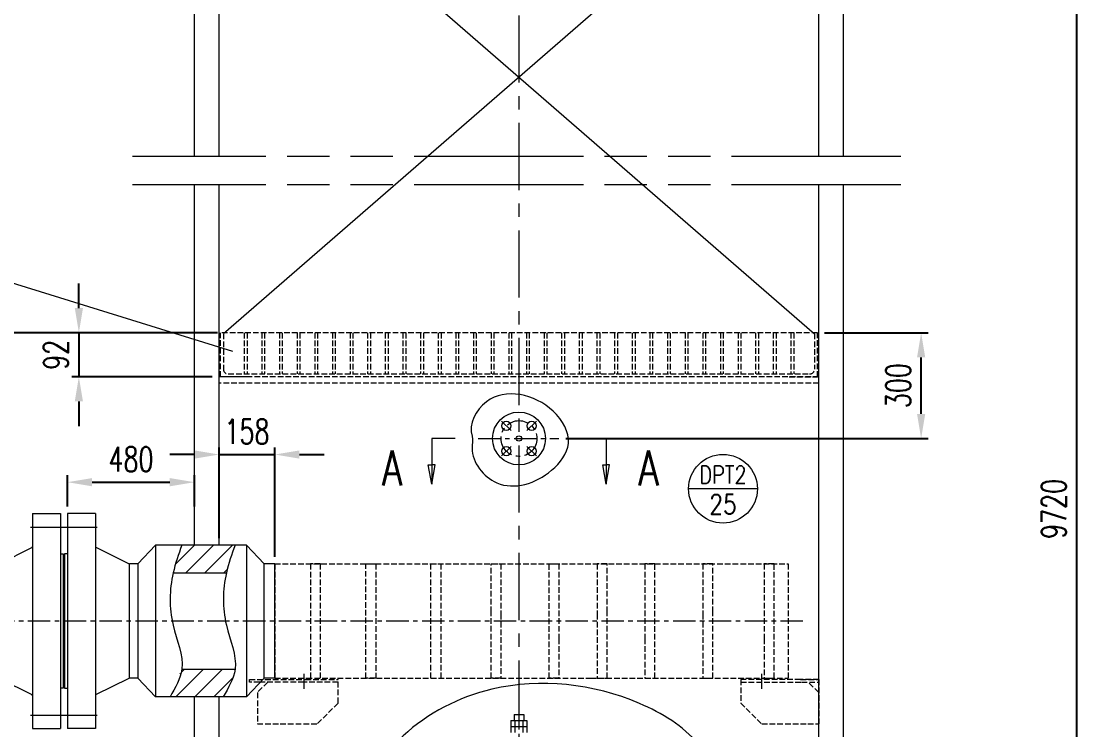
# Model space of a CAD drawing. Header units: millimetres. Extents: x -20190 to -19596, y -22267 to -21426.
# Drawn here: x -20089.5 to -19938.9, y -21884.9 to -21784.4 of the extents above; entities that cross this region are included whole.
import ezdxf
from ezdxf.enums import TextEntityAlignment as Align

# ---------------------------------------------------------------- set-up
doc = ezdxf.new("R2010")
doc.units = ezdxf.units.MM
for name, pattern in [('ACAD_ISO02W100', [11, 8, -3]), ('ACAD_ISO09W100', [45, 24, -3, 6, -3, 6, -3]), ('CENTER', [50.800000000000004, 31.75, -6.35, 6.35, -6.35])]:
    doc.linetypes.add(name, pattern=pattern)
for name, color, linetype, lineweight in [('1粗实线', 2, 'Continuous', 50), ('2', 7, 'Continuous', 20), ('3虚线', 4, 'ACAD_ISO02W100', 20), ('4', 1, 'CENTER', 20), ('4中心线', 1, 'CENTER', 15), ('6双点划线', 5, 'ACAD_ISO09W100', 20), ('粗实线', 2, 'Continuous', 35)]:
    doc.layers.add(name, color=color, linetype=linetype, lineweight=lineweight)
doc.layers.add('center', color=1, linetype='CENTER')
doc.styles.add('PC_TEXTSTYLE', font='romans.shx', dxfattribs={"width": 0.8, "bigfont": 'gbcbig.shx'})
doc.styles.add('SPM', font='romans.shx', dxfattribs={"width": 0.71, "height": 3.5, "bigfont": 'gbcbig.shx'})
doc.styles.add('T30', font='romans.shx', dxfattribs={"width": 0.68, "height": 30, "bigfont": 'gbcbig.shx'})
doc.dimstyles.new('SPM-20', dxfattribs={"dimtxt": 3.5, "dimasz": 3.5, "dimexe": 1, "dimexo": 1, "dimgap": 1.5, "dimtad": 1, "dimlfac": 20, "dimdsep": 46, "dimtxsty": 'SPM', "dimcen": 3.5, "dimclrd": 3, "dimclre": 3, "dimclrt": 3, "dimadec": 0, "dimazin": 0, "dimtfac": 1, "dimtmove": 0, "dimatfit": 3, "dimfxl": 1.25, "dimarcsym": 1})

# ---------------------------------------------------------------- blocks, each defined once
blk = doc.blocks.new('*D115')
at = {"layer": '2', "color": 7, "lineweight": -2}
for p, q in [((-20097.73339674352, -21869.49745699353), (-20104.67176628266, -21869.49745699353)), ((-20103.67176628266, -21947.12268477986), (-20103.67176628266, -21872.99745699353)), ((-20065.98936855336, -21950.62268477986), (-20104.67176628266, -21950.62268477986))]:
    blk.add_line(p, q, dxfattribs=at)
at = {"layer": '2', "color": 7}
for points in [[(-20104.25509961599, -21872.99745699353), (-20103.08843294933, -21872.99745699353), (-20103.67176628266, -21869.49745699353)], [(-20104.25509961599, -21947.12268477986), (-20103.08843294933, -21947.12268477986), (-20103.67176628266, -21950.62268477986)]]:
    blk.add_solid(points, dxfattribs=at)
at = {"layer": 'Defpoints', "color": 0}
for p in [(-20103.67176628266, -21869.49745699353), (-20096.73339674352, -21869.49745699353), (-20064.98936855336, -21950.62268477986)]:
    blk.add_point(p, dxfattribs=at)
at = {"layer": '2', "color": 7, "lineweight": 13, "insert": (-20106.92176628266, -21909.05808060237), "char_height": 3.5, "attachment_point": 5, "rotation": 90, "style": 'SPM'}
blk.add_mtext('1600', dxfattribs=at)
blk = doc.blocks.new('*D79')
at = {"layer": '2', "color": 7, "lineweight": -2}
for p, q in [((-20062.73584070296, -21828.61397758526), (-20104.61271121397, -21828.61397758526)), ((-20103.61271121397, -21865.99745699353), (-20103.61271121397, -21832.11397758526)), ((-20098.73339674352, -21869.49745699353), (-20104.61271121397, -21869.49745699353))]:
    blk.add_line(p, q, dxfattribs=at)
at = {"layer": '2', "color": 7}
for points in [[(-20104.1960445473, -21832.11397758526), (-20103.02937788063, -21832.11397758526), (-20103.61271121397, -21828.61397758526)], [(-20104.1960445473, -21865.99745699353), (-20103.02937788063, -21865.99745699353), (-20103.61271121397, -21869.49745699353)]]:
    blk.add_solid(points, dxfattribs=at)
at = {"layer": 'Defpoints', "color": 0}
for p in [(-20103.61271121397, -21828.61397758526), (-20061.73584070296, -21828.61397758526), (-20097.73339674352, -21869.49745699353)]:
    blk.add_point(p, dxfattribs=at)
at = {"layer": '2', "color": 7, "lineweight": 13, "insert": (-20106.86271121396, -21849.0557172894), "char_height": 3.5, "attachment_point": 5, "rotation": 90, "style": 'SPM'}
blk.add_mtext('850', dxfattribs=at)
blk = doc.blocks.new('*D116')
at = {"layer": '2', "color": 7, "lineweight": -2}
for p, q in [((-20081.37084454837, -21825.11397758526), (-20081.37084454837, -21821.61397758526)), ((-20061.73584070296, -21828.61397758526), (-20082.37084454837, -21828.61397758526)), ((-20081.37084454837, -21828.61397758526), (-20081.37084454837, -21834.86397758526)), ((-20062.48936855336, -21834.86397758526), (-20082.37084454837, -21834.86397758526)), ((-20081.37084454837, -21838.36397758526), (-20081.37084454837, -21841.86397758526))]:
    blk.add_line(p, q, dxfattribs=at)
at = {"layer": '2', "color": 7}
for points in [[(-20081.9541778817, -21825.11397758526), (-20080.78751121504, -21825.11397758526), (-20081.37084454837, -21828.61397758526)], [(-20081.9541778817, -21838.36397758526), (-20080.78751121504, -21838.36397758526), (-20081.37084454837, -21834.86397758526)]]:
    blk.add_solid(points, dxfattribs=at)
at = {"layer": 'Defpoints', "color": 0}
for p in [(-20060.73584070296, -21828.61397758526), (-20081.37084454837, -21834.86397758526), (-20061.48936855336, -21834.86397758526)]:
    blk.add_point(p, dxfattribs=at)
at = {"layer": '2', "color": 7, "lineweight": 13, "insert": (-20084.62084454836, -21831.73897758526), "char_height": 3.5, "attachment_point": 5, "rotation": 90, "style": 'SPM'}
blk.add_mtext('92', dxfattribs=at)
blk = doc.blocks.new('*D80')
at = {"layer": '2', "color": 7, "lineweight": -2}
for p, q in [((-20062.28936855336, -21755.62268475569), (-20104.61271121397, -21755.62268475569)), ((-20103.61271121397, -21825.11397758526), (-20103.61271121397, -21759.12268475569)), ((-20062.28936855336, -21828.61397758526), (-20104.61271121397, -21828.61397758526))]:
    blk.add_line(p, q, dxfattribs=at)
at = {"layer": '2', "color": 7}
for points in [[(-20104.1960445473, -21759.12268475569), (-20103.02937788063, -21759.12268475569), (-20103.61271121397, -21755.62268475569)], [(-20104.1960445473, -21825.11397758526), (-20103.02937788063, -21825.11397758526), (-20103.61271121397, -21828.61397758526)]]:
    blk.add_solid(points, dxfattribs=at)
at = {"layer": 'Defpoints', "color": 0}
for p in [(-20103.61271121397, -21755.62268475569), (-20061.28936855336, -21755.62268475569), (-20061.28936855336, -21828.61397758526)]:
    blk.add_point(p, dxfattribs=at)
at = {"layer": '2', "color": 7, "lineweight": 13, "insert": (-20106.86271121396, -21792.11833117048), "char_height": 3.5, "attachment_point": 5, "rotation": 90, "style": 'SPM'}
blk.add_mtext('6090', dxfattribs=at)
blk = doc.blocks.new('*D117')
at = {"layer": '2', "color": 7, "lineweight": -2}
for p, q in [((-20065.98936855336, -21590.62268475569), (-20113.60047216026, -21590.62268475569)), ((-20112.60047216026, -21594.12268475569), (-20112.60047216026, -21947.12268477986)), ((-20065.98936855336, -21950.62268477986), (-20113.60047216026, -21950.62268477986))]:
    blk.add_line(p, q, dxfattribs=at)
at = {"layer": '2', "color": 7}
for points in [[(-20113.18380549359, -21594.12268475569), (-20112.01713882693, -21594.12268475569), (-20112.60047216026, -21590.62268475569)], [(-20113.18380549359, -21947.12268477986), (-20112.01713882693, -21947.12268477986), (-20112.60047216026, -21950.62268477986)]]:
    blk.add_solid(points, dxfattribs=at)
at = {"layer": 'Defpoints', "color": 0}
for p in [(-20064.98936855336, -21590.62268475569), (-20112.60047216026, -21950.62268477986), (-20064.98936855336, -21950.62268477986)]:
    blk.add_point(p, dxfattribs=at)
at = {"layer": '2', "color": 7, "lineweight": 13, "insert": (-20115.85047216026, -21779.70297865532), "char_height": 3.5, "attachment_point": 5, "rotation": 90, "style": 'SPM'}
blk.add_mtext('11200', dxfattribs=at)
blk = doc.blocks.new('*D84')
at = {"layer": '2', "color": 7, "lineweight": -2}
for p, q in [((-20035.23936855336, -21545.56369949377), (-20123.31686906131, -21545.56369949377)), ((-20122.31686906131, -21549.06369949377), (-20122.31686906131, -22022.12268477986)), ((-20072.48936855336, -22025.62268477986), (-20123.31686906131, -22025.62268477986))]:
    blk.add_line(p, q, dxfattribs=at)
at = {"layer": '2', "color": 7}
for points in [[(-20122.90020239464, -21549.06369949377), (-20121.73353572797, -21549.06369949377), (-20122.31686906131, -21545.56369949377)], [(-20122.90020239464, -22022.12268477986), (-20121.73353572797, -22022.12268477986), (-20122.31686906131, -22025.62268477986)]]:
    blk.add_solid(points, dxfattribs=at)
at = {"layer": 'Defpoints', "color": 0}
for p in [(-20034.23936855336, -21545.56369949377), (-20122.31686906131, -22025.62268477986), (-20071.48936855336, -22025.62268477986)]:
    blk.add_point(p, dxfattribs=at)
at = {"layer": '2', "color": 7, "lineweight": 13, "insert": (-20125.5668690613, -21780.92897659236), "char_height": 3.5, "attachment_point": 5, "rotation": 90, "style": 'SPM'}
blk.add_mtext('~13600', dxfattribs=at)
blk = doc.blocks.new('*D123')
at = {"layer": '2', "color": 7, "lineweight": -2}
for p, q in [((-19975.68936855336, -21828.61397758526), (-19960.98183872105, -21828.61397758526)), ((-19961.98183872105, -21840.11397758526), (-19961.98183872105, -21832.11397758526)), ((-20012.34174924387, -21843.61397758526), (-19960.98183872105, -21843.61397758526))]:
    blk.add_line(p, q, dxfattribs=at)
at = {"layer": '2', "color": 7}
for points in [[(-19962.56517205439, -21832.11397758526), (-19961.39850538772, -21832.11397758526), (-19961.98183872105, -21828.61397758526)], [(-19962.56517205439, -21840.11397758526), (-19961.39850538772, -21840.11397758526), (-19961.98183872105, -21843.61397758526)]]:
    blk.add_solid(points, dxfattribs=at)
at = {"layer": 'Defpoints', "color": 0}
for p in [(-19976.68936855336, -21828.61397758526), (-19961.98183872105, -21828.61397758526), (-20013.34174924387, -21843.61397758526)]:
    blk.add_point(p, dxfattribs=at)
at = {"layer": '2', "color": 7, "lineweight": 13, "insert": (-19965.23183872105, -21836.11397758526), "char_height": 3.5, "attachment_point": 5, "rotation": 90, "style": 'SPM'}
blk.add_mtext('300', dxfattribs=at)
blk = doc.blocks.new('*D124')
at = {"layer": '2', "color": 7, "lineweight": -2}
for p, q in [((-20082.98936855336, -21853.24745699354), (-20082.98936855336, -21848.80563759692)), ((-20079.48936855336, -21849.80563759692), (-20068.48936855336, -21849.80563759692)), ((-20064.98936855336, -21853.24745699354), (-20064.98936855336, -21848.80563759692))]:
    blk.add_line(p, q, dxfattribs=at)
at = {"layer": '2', "color": 7}
for points in [[(-20079.48936855336, -21849.22230426359), (-20079.48936855336, -21850.38897093025), (-20082.98936855336, -21849.80563759692)], [(-20068.48936855336, -21849.22230426359), (-20068.48936855336, -21850.38897093025), (-20064.98936855336, -21849.80563759692)]]:
    blk.add_solid(points, dxfattribs=at)
at = {"layer": 'Defpoints', "color": 0}
for p in [(-20064.98936855336, -21849.80563759692), (-20082.98936855336, -21854.24745699354), (-20064.98936855336, -21854.24745699354)]:
    blk.add_point(p, dxfattribs=at)
at = {"layer": '2', "color": 7, "lineweight": 13, "insert": (-20073.98936855336, -21846.55563759692), "char_height": 3.5, "attachment_point": 5, "style": 'SPM'}
blk.add_mtext('480', dxfattribs=at)
blk = doc.blocks.new('*D85')
at = {"layer": '2', "color": 7, "lineweight": -2}
for p, q in [((-20061.48936855336, -21857.74745699354), (-20061.48936855336, -21844.88250389757)), ((-20053.60733905921, -21860.39995699353), (-20053.60733905921, -21844.88250389757)), ((-20064.98936855336, -21845.88250389757), (-20068.48936855336, -21845.88250389757)), ((-20061.48936855336, -21845.88250389757), (-20053.60733905921, -21845.88250389757)), ((-20050.10733905921, -21845.88250389757), (-20046.60733905921, -21845.88250389757))]:
    blk.add_line(p, q, dxfattribs=at)
at = {"layer": '2', "color": 7}
for points in [[(-20064.98936855336, -21845.29917056424), (-20064.98936855336, -21846.4658372309), (-20061.48936855336, -21845.88250389757)], [(-20050.10733905921, -21845.29917056424), (-20050.10733905921, -21846.4658372309), (-20053.60733905921, -21845.88250389757)]]:
    blk.add_solid(points, dxfattribs=at)
at = {"layer": 'Defpoints', "color": 0}
for p in [(-20053.60733905921, -21845.88250389757), (-20061.48936855336, -21858.74745699354), (-20053.60733905921, -21861.39995699353)]:
    blk.add_point(p, dxfattribs=at)
at = {"layer": '2', "color": 7, "lineweight": 13, "insert": (-20057.54835380628, -21842.63250389757), "char_height": 3.5, "attachment_point": 5, "style": 'SPM'}
blk.add_mtext('158', dxfattribs=at)
blk = doc.blocks.new('*D148')
at = {"layer": '2', "color": 7, "lineweight": -2}
for p, q in [((-19953.28631019688, -21681.58064408374), (-19938.93355857527, -21681.58064408374)), ((-19939.93355857527, -22022.12268477986), (-19939.93355857527, -21685.08064408374)), ((-19965.48936855336, -22025.62268477986), (-19938.93355857527, -22025.62268477986))]:
    blk.add_line(p, q, dxfattribs=at)
at = {"layer": '2', "color": 7}
for points in [[(-19940.5168919086, -21685.08064408374), (-19939.35022524194, -21685.08064408374), (-19939.93355857527, -21681.58064408374)], [(-19940.5168919086, -22022.12268477986), (-19939.35022524194, -22022.12268477986), (-19939.93355857527, -22025.62268477986)]]:
    blk.add_solid(points, dxfattribs=at)
at = {"layer": 'Defpoints', "color": 0}
for p in [(-19954.28631019688, -21681.58064408374), (-19939.93355857527, -21681.58064408374), (-19966.48936855336, -22025.62268477986)]:
    blk.add_point(p, dxfattribs=at)
at = {"layer": '2', "color": 7, "lineweight": 13, "insert": (-19943.18355857527, -21853.6016644318), "char_height": 3.5, "attachment_point": 5, "rotation": 90, "style": 'SPM'}
blk.add_mtext('9720', dxfattribs=at)

msp = doc.modelspace()

# ---------------------------------------------------------------- hatches: boundary and pattern name
at = {"layer": '2', "lineweight": 13}
h = msp.add_hatch(dxfattribs=at)
h.set_pattern_fill('ANSI31', scale=0.6, style=0)
h.set_pattern_definition([(45, (-1274.038482250951, -18.09970404918568), (-1.347038418160373, 1.347038418160373), [])])
edge = h.paths.add_edge_path()
edge.add_spline(control_points=[(-20060.46144244556, -21862.65995699354), (-20060.15736877004, -21861.33146256665), (-20059.69909586748, -21860.0394597801), (-20059.24082296491, -21858.74745699354)], knot_values=[0, 0, 0, 6.215472581061476e-12, 4.098483642348511, 4.098483642348511, 4.098483642348511, 4.098483642348511], degree=3, periodic=0)
edge.add_line((-20059.24082296491, -21858.74745699354), (-20066.78470383729, -21858.74745699353))
edge.add_spline(control_points=[(-20066.78470383729, -21858.74745699354), (-20067.24297673986, -21860.0394597801), (-20067.70124964243, -21861.33146256665), (-20068.00532331795, -21862.65995699354)], knot_values=[0, 0, 0, 0, 4.098483642342296, 4.098483642348511, 4.098483642348511, 4.098483642348511], degree=3, periodic=0)
edge.add_line((-20068.00532331795, -21862.65995699354), (-20060.46144244557, -21862.65995699354))
edge = h.paths.add_edge_path()
edge.add_spline(control_points=[(-20060.90900359173, -21880.24745699354), (-20060.16623069726, -21878.95963181686), (-20059.4234578028, -21877.67180664018), (-20059.24082296491, -21876.33495699353)], knot_values=[17.89151871022505, 17.89151871022505, 17.89151871022505, 17.89151871022505, 22.14480953659759, 22.14480953660399, 22.14480953660399, 22.14480953660399], degree=3, periodic=0)
edge.add_line((-20059.24082296491, -21876.33495699353), (-20066.78470383729, -21876.33495699353))
edge.add_spline(control_points=[(-20066.78470383729, -21876.33495699353), (-20066.96733867518, -21877.67180664018), (-20067.71011156965, -21878.95963181686), (-20068.45288446411, -21880.24745699354)], knot_values=[17.89151871022505, 17.89151871022505, 17.89151871022505, 17.89151871023145, 22.14480953660399, 22.14480953660399, 22.14480953660399, 22.14480953660399], degree=3, periodic=0)
edge.add_line((-20068.4528844641, -21880.24745699353), (-20060.90900359172, -21880.24745699353))

# ---------------------------------------------------------------- linework, layer by layer
at = {"layer": '1粗实线', "color": 7, "lineweight": 13}
for p, q in [((-19976.48936855336, -21803.62268475569), (-19976.48936855336, -21677.22268475569)), ((-19972.98936855336, -21803.62268475569), (-19972.98936855336, -21677.22268475569)), ((-20064.98936855336, -21803.62268475569), (-20064.98936855336, -21709.56021264604)), ((-20061.48936855336, -21803.62268475569), (-20061.48936855336, -21709.56021264604)), ((-20064.98936855335, -21858.74745699353), (-20064.98936855336, -21807.62268475569)), ((-20061.48936855336, -21858.74745699354), (-20061.48936855336, -21807.62268475569)), ((-19976.48936855336, -21887.49768475569), (-19976.48936855336, -21807.62268475569)), ((-19972.98936855336, -21887.49768475569), (-19972.98936855336, -21807.62268475569)), ((-20087.95636855336, -21854.24745699354), (-20083.98136855336, -21854.24745699354)), ((-20087.95636855336, -21854.24745699354), (-20087.95636855336, -21884.74745699354)), ((-20083.98136855336, -21854.24745699354), (-20083.98136855336, -21884.74745699354)), ((-20079.01936855336, -21854.24745699354), (-20082.98936855336, -21854.24745699354)), ((-20082.98936855336, -21854.24745699354), (-20082.98936855336, -21884.74745699354)), ((-20079.01936855336, -21854.24745699354), (-20079.01936855336, -21884.74745699354)), ((-20070.49436855337, -21858.74745699354), (-20072.99436855337, -21861.39995699353)), ((-20057.60733905921, -21858.74745699354), (-20070.49436855336, -21858.74745699353)), ((-20057.60733905921, -21858.74745699354), (-20055.10733905921, -21861.39995699353)), ((-20057.60733905921, -21858.74745699354), (-20057.60733905921, -21880.24745699354)), ((-20092.67896470065, -21861.37632960154), (-20087.95636855336, -21859.02245699353)), ((-20083.98136855336, -21859.97245699354), (-20083.58536855336, -21859.97245699354)), ((-20083.58536855336, -21859.97245699354), (-20083.58536855336, -21879.02245699353)), ((-20083.48536855336, -21859.97245699354), (-20083.48536855336, -21879.02245699353)), ((-20083.48536855336, -21859.97245699354), (-20083.48536855336, -21879.02245699353)), ((-20082.98936855336, -21859.97245699354), (-20083.38536855336, -21859.97245699354)), ((-20083.38536855336, -21859.97245699354), (-20083.38536855336, -21879.02245699353)), ((-20074.29677240607, -21861.37632960154), (-20079.01936855337, -21859.02245699353)), ((-20074.24936855336, -21861.39995699353), (-20074.24936855336, -21877.59495699353)), ((-20072.99436855337, -21861.39995699353), (-20074.19640272566, -21861.39995699353)), ((-20072.99436855337, -21861.39995699353), (-20072.99436855337, -21877.59495699353)), ((-20053.60733905921, -21861.39995699353), (-20055.10733905921, -21861.39995699353)), ((-20055.10733905921, -21877.59495699353), (-20055.10733905921, -21861.39995699353)), ((-20053.60733905921, -21877.59495699353), (-20053.60733905921, -21861.39995699353)), ((-20068.00532331797, -21862.65995699354), (-20060.46144244558, -21862.65995699354)), ((-20066.7847038373, -21876.33495699353), (-20059.24082296491, -21876.33495699353)), ((-20092.67896470065, -21877.61858438553), (-20087.95636855336, -21879.97245699354)), ((-20074.29677240607, -21877.61858438553), (-20079.01936855337, -21879.97245699354)), ((-20072.99436855337, -21877.59495699353), (-20074.19640272566, -21877.59495699354)), ((-20070.49436855337, -21880.24745699354), (-20072.99436855337, -21877.59495699354)), ((-20057.60733905921, -21880.24745699354), (-20055.10733905921, -21877.59495699353)), ((-20053.60733905921, -21877.59495699353), (-20055.10733905921, -21877.59495699353)), ((-20083.58536855336, -21879.02245699353), (-20083.98136855336, -21879.02245699353)), ((-20083.38536855336, -21879.02245699353), (-20082.98936855336, -21879.02245699353)), ((-20057.60733905921, -21880.24745699354), (-20070.49436855336, -21880.24745699353)), ((-20064.98936855336, -21937.49768477986), (-20064.98936855336, -21880.24745699353)), ((-20061.48936855336, -21937.49768477986), (-20061.48936855336, -21880.24745699353)), ((-20019.6751882667, -21882.75126346541), (-20019.6751882667, -21883.60060121373)), ((-20019.6751882667, -21882.75126346541), (-20018.31624786939, -21882.75126346541)), ((-20018.31624786939, -21882.75126346541), (-20018.31624786939, -21883.60060121373)), ((-20020.12816839914, -21883.60060121373), (-20017.86326773695, -21883.60060121373)), ((-20020.12816839914, -21883.60060121373), (-20020.12816839914, -21885.29927671038)), ((-20020.12816839914, -21884.44993896206), (-20017.86326773695, -21884.44993896206)), ((-20019.5619432336, -21883.60060121373), (-20019.5619432336, -21885.29927671038)), ((-20018.4294929025, -21883.60060121373), (-20018.4294929025, -21885.29927671038)), ((-20017.86326773695, -21883.60060121373), (-20017.86326773695, -21885.29927671038)), ((-20087.95636855336, -21884.74745699354), (-20083.98136855336, -21884.74745699354)), ((-20079.01936855336, -21884.74745699354), (-20082.98936855336, -21884.74745699354))]:
    msp.add_line(p, q, dxfattribs=at)
for centre, radius in [((-20018.98936855336, -21843.61397758526), 3.75), ((-20020.78365201062, -21841.819694128), 0.65), ((-20017.1950850961, -21841.819694128), 0.65), ((-20018.98936855336, -21843.61397758526), 0.375), ((-20020.78365201062, -21845.40826104252), 0.65), ((-20017.1950850961, -21845.40826104252), 0.65)]:
    msp.add_circle(centre, radius, dxfattribs=at)
for centre, radius, start, end in [((-20088.13136855336, -21858.91414878744), 0.1750000000000001, 296.4929356968834, 0), ((-20078.84436855336, -21858.91414878744), 0.1750000000000001, 180, 243.5070643031166), ((-20074.19640272566, -21861.17495699353), 0.2250000000000001, 243.5070643031166, 270), ((-20074.19640272566, -21877.81995699354), 0.2250000000000001, 90, 116.4929356968834), ((-20088.13136855336, -21880.08076519963), 0.1750000000000001, 0, 63.5070643031166), ((-20078.84436855336, -21880.08076519963), 0.1750000000000001, 116.4929356968834, 180)]:
    msp.add_arc(centre, radius, start, end, dxfattribs=at)
at = {"layer": '2', "color": 7, "lineweight": 13}
for p, q in [((-20061.28936855336, -21755.62268475569), (-19977.08936855336, -21828.74731091859)), ((-19976.68936855336, -21755.62268475569), (-20060.88936855336, -21828.74731091859)), ((-20059.54617809576, -21831.25564425192), (-20137.40298039545, -21807.15350528746)), ((-20028.05477913577, -21843.61397758526), (-20031.34990937612, -21843.61397758526)), ((-20031.34990937612, -21843.61397758526), (-20031.34990937612, -21850.09107902287)), ((-20009.92395797095, -21843.61397758526), (-20006.6288277306, -21843.61397758526)), ((-20006.6288277306, -21843.61397758526), (-20006.6288277306, -21850.09107902287)), ((-20031.34990937612, -21850.09107902287), (-20031.84290517036, -21847.32460965015)), ((-20031.84290517036, -21847.32460965015), (-20031.34990937612, -21847.32460965015)), ((-20031.34990937612, -21850.09107902287), (-20030.85691358188, -21847.32460965015)), ((-20030.85691358188, -21847.32460965015), (-20031.34990937612, -21847.32460965015)), ((-20006.6288277306, -21850.09107902287), (-20007.12182352484, -21847.32460965015)), ((-20007.12182352484, -21847.32460965015), (-20006.6288277306, -21847.32460965015)), ((-20006.6288277306, -21850.09107902287), (-20006.13583193636, -21847.32460965015)), ((-20006.13583193636, -21847.32460965015), (-20006.6288277306, -21847.32460965015)), ((-19985.1909427586, -21850.73434221244), (-19994.94471339229, -21850.73434221244))]:
    msp.add_line(p, q, dxfattribs=at)
msp.add_circle((-19990.06782807544, -21850.73434221244), 4.876885316845438, dxfattribs=at)
for points, start_tangent, end_tangent in [([(-20025.64655989951, -21843.29402187439), (-20023.5987450036, -21838.39899915572), (-20014.14869493328, -21839.72336851895), (-20011.98672303332, -21844.32391840281), (-20014.36567391831, -21848.11850859629), (-20022.14129589215, -21849.89016077326), (-20025.62882523957, -21844.97736534685), (-20025.64655989951, -21843.29402187439)], (-0.2819830833294286, 0.9594193768712557), (-0.2819830833294286, 0.9594193768712557)), ([(-20046.34096519051, -21915.72567633578), (-20041.54105287122, -21894.6176556577), (-20035.39716090342, -21885.7906660986), (-20022.82138376078, -21879.17042437432), (-20001.89375538068, -21881.18528031908), (-19993.54190130599, -21886.94201209844), (-19988.93398445807, -21896.72845932767), (-19987.11001613115, -21915.2459483908), (-19988.93478455742, -21933.13036902966), (-20002.0865509514, -21944.35599653346), (-20029.83006112355, -21946.27490831337), (-20042.30983769327, -21939.65466480891), (-20047.39774889408, -21926.03039758022), (-20046.34096519051, -21915.72567633578)], (0.1430076559977945, 0.9897215822270505), (0.1430076559977945, 0.9897215822270505))]:
    msp.add_spline(points, degree=3, dxfattribs=dict(at, start_tangent=start_tangent, end_tangent=end_tangent))
for points in [[(-20066.78470383729, -21858.74745699354), (-20068.00532331795, -21862.65995699354), (-20068.00532331795, -21870.08266407037), (-20066.78470383729, -21876.33495699353), (-20068.45288446411, -21880.24745699354)], [(-20059.24082296491, -21858.74745699354), (-20060.46144244556, -21862.65995699354), (-20060.46144244556, -21870.08266407037), (-20059.24082296491, -21876.33495699353), (-20060.90900359173, -21880.24745699354)]]:
    msp.add_spline(points, degree=3, dxfattribs=at)
at = {"layer": '3虚线', "color": 7, "lineweight": 13, "ltscale": 0.1}
for p, q in [((-19976.68936855336, -21828.61397758526), (-20061.28936855336, -21828.61397758526)), ((-20061.28936855336, -21834.86397758526), (-20061.28936855336, -21828.61397758526)), ((-20060.88936855336, -21828.74731091859), (-20060.88936855336, -21833.76397758525)), ((-20057.93936855336, -21828.61397758525), (-20057.93936855336, -21834.46397758526)), ((-20057.53936855336, -21828.61397758525), (-20057.53936855336, -21834.46397758526)), ((-20055.43936855336, -21828.61397758525), (-20055.43936855336, -21834.46397758526)), ((-20055.03936855336, -21828.61397758525), (-20055.03936855336, -21834.46397758526)), ((-20052.93936855336, -21828.61397758525), (-20052.93936855337, -21834.46397758526)), ((-20052.53936855336, -21828.61397758525), (-20052.53936855336, -21834.46397758526)), ((-20050.43936855336, -21828.61397758525), (-20050.43936855336, -21834.46397758526)), ((-20050.43936855336, -21828.61397758525), (-20050.43936855336, -21834.46397758526)), ((-20050.03936855336, -21828.61397758525), (-20050.03936855336, -21834.46397758526)), ((-20050.03936855336, -21828.61397758525), (-20050.03936855336, -21834.46397758526)), ((-20047.93936855336, -21828.61397758525), (-20047.93936855336, -21834.46397758526)), ((-20047.53936855336, -21828.61397758525), (-20047.53936855336, -21834.46397758526)), ((-20045.43936855336, -21828.61397758525), (-20045.43936855337, -21834.46397758526)), ((-20045.03936855336, -21828.61397758525), (-20045.03936855336, -21834.46397758526)), ((-20042.93936855336, -21828.61397758525), (-20042.93936855336, -21834.46397758526)), ((-20042.53936855336, -21828.61397758525), (-20042.53936855336, -21834.46397758526)), ((-20040.43936855336, -21828.61397758525), (-20040.43936855336, -21834.46397758526)), ((-20040.43936855336, -21828.61397758525), (-20040.43936855336, -21834.46397758526)), ((-20040.03936855336, -21828.61397758526), (-20040.03936855336, -21834.46397758526)), ((-20040.03936855336, -21828.61397758526), (-20040.03936855336, -21834.46397758526)), ((-20037.93936855336, -21828.61397758526), (-20037.93936855337, -21834.46397758526)), ((-20037.53936855336, -21828.61397758526), (-20037.53936855336, -21834.46397758526)), ((-20035.43936855336, -21828.61397758526), (-20035.43936855336, -21834.46397758526)), ((-20035.03936855336, -21828.61397758526), (-20035.03936855336, -21834.46397758526)), ((-20032.93936855336, -21828.61397758526), (-20032.93936855336, -21834.46397758526)), ((-20032.53936855336, -21828.61397758526), (-20032.53936855336, -21834.46397758526)), ((-20030.43936855336, -21828.61397758526), (-20030.43936855337, -21834.46397758526)), ((-20030.43936855336, -21828.61397758526), (-20030.43936855337, -21834.46397758526)), ((-20030.03936855336, -21828.61397758526), (-20030.03936855336, -21834.46397758526)), ((-20030.03936855336, -21828.61397758526), (-20030.03936855336, -21834.46397758526)), ((-20027.93936855336, -21828.61397758526), (-20027.93936855336, -21834.46397758526)), ((-20027.53936855336, -21828.61397758526), (-20027.53936855336, -21834.46397758526)), ((-20025.43936855336, -21828.61397758526), (-20025.43936855336, -21834.46397758526)), ((-20025.03936855336, -21828.61397758526), (-20025.03936855336, -21834.46397758526)), ((-20022.93936855336, -21828.61397758526), (-20022.93936855337, -21834.46397758526)), ((-20022.53936855336, -21828.61397758526), (-20022.53936855336, -21834.46397758526)), ((-20020.43936855336, -21828.61397758526), (-20020.43936855336, -21834.46397758526)), ((-20020.03936855336, -21828.61397758526), (-20020.03936855336, -21834.46397758526)), ((-20017.93936855336, -21828.61397758526), (-20017.93936855336, -21834.46397758526)), ((-20017.53936855336, -21828.61397758526), (-20017.53936855336, -21834.46397758526)), ((-20015.43936855337, -21828.61397758526), (-20015.43936855336, -21834.46397758526)), ((-20015.03936855336, -21828.61397758526), (-20015.03936855336, -21834.46397758526)), ((-20012.93936855336, -21828.61397758526), (-20012.93936855336, -21834.46397758526)), ((-20012.53936855336, -21828.61397758526), (-20012.53936855336, -21834.46397758526)), ((-20010.43936855336, -21828.61397758526), (-20010.43936855336, -21834.46397758526)), ((-20010.03936855336, -21828.61397758526), (-20010.03936855336, -21834.46397758526)), ((-20007.93936855337, -21828.61397758526), (-20007.93936855336, -21834.46397758526)), ((-20007.93936855337, -21828.61397758526), (-20007.93936855336, -21834.46397758526)), ((-20007.53936855336, -21828.61397758526), (-20007.53936855336, -21834.46397758526)), ((-20007.53936855336, -21828.61397758526), (-20007.53936855336, -21834.46397758526)), ((-20005.43936855336, -21828.61397758526), (-20005.43936855336, -21834.46397758526)), ((-20005.03936855336, -21828.61397758526), (-20005.03936855336, -21834.46397758526)), ((-20002.93936855336, -21828.61397758526), (-20002.93936855336, -21834.46397758526)), ((-20002.53936855336, -21828.61397758526), (-20002.53936855336, -21834.46397758526)), ((-20000.43936855337, -21828.61397758526), (-20000.43936855336, -21834.46397758526)), ((-20000.03936855336, -21828.61397758526), (-20000.03936855336, -21834.46397758526)), ((-19997.93936855336, -21828.61397758526), (-19997.93936855336, -21834.46397758526)), ((-19997.93936855336, -21828.61397758526), (-19997.93936855336, -21834.46397758526)), ((-19997.53936855336, -21828.61397758525), (-19997.53936855336, -21834.46397758526)), ((-19997.53936855336, -21828.61397758525), (-19997.53936855336, -21834.46397758526)), ((-19995.43936855336, -21828.61397758525), (-19995.43936855336, -21834.46397758526)), ((-19995.03936855336, -21828.61397758525), (-19995.03936855336, -21834.46397758526)), ((-19992.93936855337, -21828.61397758525), (-19992.93936855336, -21834.46397758526)), ((-19992.53936855336, -21828.61397758525), (-19992.53936855336, -21834.46397758526)), ((-19990.43936855336, -21828.61397758525), (-19990.43936855336, -21834.46397758526)), ((-19990.03936855336, -21828.61397758525), (-19990.03936855336, -21834.46397758526)), ((-19987.93936855336, -21828.61397758525), (-19987.93936855336, -21834.46397758526)), ((-19987.93936855336, -21828.61397758525), (-19987.93936855336, -21834.46397758526)), ((-19987.53936855336, -21828.61397758525), (-19987.53936855336, -21834.46397758526)), ((-19987.53936855336, -21828.61397758525), (-19987.53936855336, -21834.46397758526)), ((-19985.43936855337, -21828.61397758525), (-19985.43936855336, -21834.46397758526)), ((-19985.03936855336, -21828.61397758525), (-19985.03936855336, -21834.46397758526)), ((-19982.93936855336, -21828.61397758525), (-19982.93936855336, -21834.46397758526)), ((-19982.53936855336, -21828.61397758525), (-19982.53936855336, -21834.46397758526)), ((-19980.43936855336, -21828.61397758525), (-19980.43936855336, -21834.46397758526)), ((-19980.03936855336, -21828.61397758525), (-19980.03936855336, -21834.46397758526)), ((-19977.08936855336, -21828.74731091859), (-19977.08936855336, -21833.76397758525)), ((-19976.68936855336, -21834.86397758526), (-19976.68936855336, -21828.61397758526)), ((-20060.18936855336, -21834.46397758526), (-19977.78936855336, -21834.46397758526)), ((-19976.48936855336, -21834.86397758526), (-20061.48936855336, -21834.86397758526)), ((-19976.48936855336, -21835.76397758525), (-20061.48936855336, -21835.76397758525)), ((-20057.28936855336, -21834.86397758526), (-20061.28936855336, -21834.86397758526)), ((-19980.68936855336, -21834.86397758526), (-19976.68936855336, -21834.86397758526)), ((-20053.60733905921, -21861.39995699353), (-19980.85426352018, -21861.39995699353)), ((-20053.60733905921, -21861.39995699353), (-20053.60733905921, -21877.59495690553)), ((-19980.85426352018, -21861.39995699353), (-19980.85426352018, -21877.59495690553)), ((-20057.2048196351, -21877.80258510953), (-20054.9585702281, -21877.80258510953)), ((-20057.2048196351, -21878.15851917353), (-20057.2048196351, -21877.80258510953)), ((-20055.74953481476, -21878.15851917353), (-20057.2048196351, -21878.15851917353)), ((-20054.59044007594, -21878.15851917353), (-20056.07349867595, -21879.64157777353)), ((-20049.48163004198, -21878.15851917353), (-20055.74953481476, -21878.15851917353)), ((-20054.9585702281, -21877.80258510953), (-20049.25714065238, -21877.80258510953)), ((-20053.60733905921, -21877.59495690553), (-20049.09492201548, -21877.59495690553)), ((-20044.63445588589, -21878.15851917353), (-20049.48163004198, -21878.15851917353)), ((-20049.25714065238, -21877.80258510953), (-20044.63445588589, -21877.80258510953)), ((-20049.09492201548, -21877.59495690553), (-20008.81247305671, -21877.59495690553)), ((-20044.63445588589, -21881.12463637353), (-20044.63445588589, -21877.80258510953)), ((-20008.81247305671, -21877.59495690553), (-19980.85426352018, -21877.59495690553)), ((-19987.54159715553, -21877.80258510953), (-19987.54159715553, -21881.12463637353)), ((-19979.06665890105, -21877.80258510953), (-19987.54159715553, -21877.80258510953)), ((-19987.54159715553, -21878.15851917353), (-19978.92929585286, -21878.15851917353)), ((-19979.06665890105, -21877.80258510953), (-19976.48936855336, -21877.80258510953)), ((-19976.48936855336, -21877.80258510953), (-19979.06665890105, -21877.80258510953)), ((-19978.92929585286, -21878.15851917353), (-19976.48936855336, -21878.15851917353)), ((-19976.48936855336, -21879.64157777353), (-19977.97242715336, -21878.15851917354)), ((-19976.48936855336, -21877.80258510953), (-19976.48936855336, -21884.09075357354)), ((-20056.07349867595, -21879.64157777353), (-20056.07349867595, -21884.09075357354)), ((-20044.63445588589, -21881.12463637353), (-20047.60057308589, -21884.09075357354)), ((-19987.54159715553, -21881.12463637353), (-19984.57547995553, -21884.09075357354)), ((-20056.07349867595, -21884.09075357354), (-20052.84084061455, -21884.09075357354)), ((-20052.84084061455, -21884.09075357354), (-20047.60057308589, -21884.09075357354)), ((-19984.57547995553, -21884.09075357354), (-19978.04712830883, -21884.09075357354)), ((-19978.04712830883, -21884.09075357354), (-19976.48936855336, -21884.09075357354))]:
    msp.add_line(p, q, dxfattribs=at)
for points in [[(-20047.11948561869, -21877.59495690553), (-20047.11948561869, -21861.39995699353), (-20048.53018034615, -21861.39995699353), (-20048.53018034615, -21877.59495690553)], [(-20040.70165484114, -21861.39995699353), (-20039.29096011368, -21861.39995699353), (-20039.29096011368, -21870.23617555496)], [(-20040.70165484114, -21870.8993557689), (-20040.70165484114, -21861.39995699353)], [(-20031.46243460867, -21877.59495690553), (-20031.46243460867, -21861.39995699353), (-20030.0517398812, -21861.39995699353), (-20030.0517398812, -21877.59495690553)], [(-20022.95173453187, -21861.39995699353), (-20021.54103980441, -21861.39995699353), (-20021.54103980441, -21868.49103564553)], [(-20022.95173453187, -21868.23137085854), (-20022.95173453187, -21861.39995699353)], [(-20014.73134842529, -21861.39995699353), (-20013.32065369783, -21861.39995699353), (-20013.32065369783, -21871.96536618436)], [(-20014.73134842529, -21871.04031070958), (-20014.73134842529, -21861.39995699353)], [(-20006.51096231871, -21861.39995699353), (-20007.92165704617, -21861.39995699353), (-20007.92165704617, -21868.49103564553)], [(-20006.51096231871, -21868.23137085854), (-20006.51096231871, -21861.39995699353)], [(-19999.73460748425, -21861.39995699353), (-20001.14530221171, -21861.39995699353), (-20001.14530221171, -21871.96536618436)], [(-19999.73460748425, -21871.04031070958), (-19999.73460748425, -21861.39995699353)], [(-19991.51422137767, -21861.39995699353), (-19992.92491610513, -21861.39995699353), (-19992.92491610513, -21868.49103564552)], [(-19991.51422137767, -21868.23137085853), (-19991.51422137767, -21861.39995699353)], [(-19982.80334781498, -21861.39995699353), (-19984.21404254244, -21861.39995699353), (-19984.21404254244, -21871.96536618436)], [(-19982.80334781498, -21871.04031070958), (-19982.80334781498, -21861.39995699353)], [(-20021.54103980441, -21868.49103564553), (-20021.54103980441, -21877.59495690553), (-20022.95173453187, -21877.59495690553), (-20022.95173453187, -21868.23137085854)], [(-20007.92165704617, -21868.49103564553), (-20007.92165704617, -21877.59495690553), (-20006.51096231871, -21877.59495690553), (-20006.51096231871, -21868.23137085854)], [(-19992.92491610513, -21868.49103564552), (-19992.92491610513, -21877.59495690553), (-19991.51422137767, -21877.59495690553), (-19991.51422137767, -21868.23137085853)], [(-20039.29096011368, -21870.23617555496), (-20039.29096011368, -21877.59495690553), (-20040.70165484114, -21877.59495690553), (-20040.70165484114, -21870.8993557689)], [(-20013.32065369783, -21871.96536618436), (-20013.32065369783, -21877.59495690553), (-20014.73134842529, -21877.59495690553), (-20014.73134842529, -21871.04031070958)], [(-20001.14530221171, -21871.96536618436), (-20001.14530221171, -21877.59495690553), (-19999.73460748425, -21877.59495690553), (-19999.73460748425, -21871.04031070958)], [(-19984.21404254244, -21871.96536618436), (-19984.21404254244, -21877.59495690553), (-19982.80334781498, -21877.59495690553), (-19982.80334781498, -21871.04031070958)]]:
    msp.add_lwpolyline(points, dxfattribs=at)
for centre, start, end in [((-20060.18936855336, -21833.76397758525), 180, 270), ((-19977.78936855336, -21833.76397758525), 270, 0)]:
    msp.add_arc(centre, 0.7, start, end, dxfattribs=at)
at = {"layer": '4', "color": 7, "lineweight": 13, "ltscale": 0.1}
msp.add_line((-20018.98936855336, -21881.68272376167), (-20018.98936855336, -21940.15809491856), dxfattribs=at)
at = {"layer": '4中心线', "color": 7, "lineweight": 13, "ltscale": 0.3}
msp.add_line((-20018.98936855336, -21524.54608060205), (-20018.98936855336, -22030.43074046609), dxfattribs=at)
at = {"layer": '4中心线', "color": 7, "lineweight": 13, "ltscale": 0.1}
for p, q in [((-20021.45540345275, -21841.14794268587), (-20020.11190056849, -21842.49144557012)), ((-20016.52333365397, -21841.14794268587), (-20017.86683653823, -21842.49144557012)), ((-20024.75964889543, -21843.61397758526), (-20013.34174924387, -21843.61397758526)), ((-20021.45540345275, -21846.08001248464), (-20020.11190056849, -21844.73650960039)), ((-20016.52333365397, -21846.08001248464), (-20017.86683653823, -21844.73650960039)), ((-19978.73880120175, -21869.49745699353), (-20096.73339674352, -21869.49745699353))]:
    msp.add_line(p, q, dxfattribs=at)
at = {"layer": '4中心线', "color": 7, "lineweight": 13}
for p, q in [((-20088.20636855336, -21856.15995699354), (-20078.76936855336, -21856.15995699354)), ((-20088.20636855336, -21882.83495699353), (-20078.76936855336, -21882.83495699353))]:
    msp.add_line(p, q, dxfattribs=at)
at = {"layer": '4中心线', "color": 7, "lineweight": 13, "ltscale": 0.1}
msp.add_circle((-20018.98936855336, -21843.61397758526), 2.5375, dxfattribs=at)
at = {"layer": '6双点划线', "color": 7, "lineweight": 13}
for p, q in [((-19964.85572213344, -21803.62268475569), (-20073.78190685679, -21803.62268475569)), ((-19964.85572213344, -21807.62268475569), (-20073.78190685679, -21807.62268475569))]:
    msp.add_line(p, q, dxfattribs=at)
at = {"layer": 'center', "color": 7, "lineweight": 13}
for p, q in [((-20049.4547749792, -21879.10315318627), (-20049.4547749792, -21876.9738657184)), ((-19984.55720733736, -21879.10315318627), (-19984.55720733736, -21876.97636469571))]:
    msp.add_line(p, q, dxfattribs=at)
at = {"layer": '粗实线', "color": 7, "lineweight": 13}
msp.add_line((-20070.49436855336, -21858.74745699353), (-20070.49436855336, -21880.24745699353), dxfattribs=at)

# ---------------------------------------------------------------- texts
at = {"layer": '2', "color": 7, "lineweight": 13, "style": 'T30', "width": 0.75}
for p in [(-20036.96494076779, -21847.79816457026), (-20000.61374609841, -21847.79816457026)]:
    msp.add_text('A', height=5.000000100000001, dxfattribs=at).set_placement(p, align=Align.MIDDLE)
at = {"layer": '2', "color": 7, "lineweight": 13, "style": 'PC_TEXTSTYLE', "width": 0.8}
for s, height, p in [('DPT2', 2.5, (-19990.06782807544, -21848.7498228279)), ('25', 2.8, (-19990.06782807544, -21852.94260863767))]:
    msp.add_text(s, height=height, dxfattribs=at).set_placement(p, align=Align.MIDDLE_CENTER)

# ---------------------------------------------------------------- dimensions: what is measured, and where the dimension line sits
at = {"layer": '2', "color": 7, "lineweight": 13}
for base, p1, p2, text, picture, middle in [((-20122.31686906131, -22025.62268477986), (-20034.23936855336, -21545.56369949377), (-20071.48936855336, -22025.62268477986), '~13600', '*D84', (-20122.3168690613, -21780.92897659236)), ((-20112.60047216026, -21950.62268477986), (-20064.98936855336, -21590.62268475569), (-20064.98936855336, -21950.62268477986), '11200', '*D117', (-20112.60047216026, -21779.70297865532)), ((-20081.37084454837, -21834.86397758526), (-20060.73584070296, -21828.61397758526), (-20061.48936855336, -21834.86397758526), '92', '*D116', (-20081.37084454836, -21831.73897758526)), ((-20103.67176628266, -21869.49745699353), (-20064.98936855336, -21950.62268477986), (-20096.73339674352, -21869.49745699353), '1600', '*D115', (-20103.67176628266, -21909.05808060237))]:
    dim = msp.add_linear_dim(base=base, p1=p1, p2=p2, angle=90, text=text, dimstyle='SPM-20', override={"dimclrd": 7, "dimclre": 7, "dimclrt": 7}, dxfattribs=at)
    dim.commit()
    dim.dimension.update_dxf_attribs({"geometry": picture, "text_midpoint": middle, "dimtype": 160})
for base, p1, p2, text, picture, middle in [((-19939.93355857527, -21681.58064408374), (-19966.48936855336, -22025.62268477986), (-19954.28631019688, -21681.58064408374), '9720', '*D148', (-19943.18355857527, -21853.6016644318)), ((-20103.61271121397, -21755.62268475569), (-20061.28936855336, -21828.61397758526), (-20061.28936855336, -21755.62268475569), '6090', '*D80', (-20106.86271121396, -21792.11833117048)), ((-20103.61271121397, -21828.61397758526), (-20097.73339674352, -21869.49745699353), (-20061.73584070296, -21828.61397758526), '850', '*D79', (-20106.86271121396, -21849.0557172894))]:
    dim = msp.add_linear_dim(base=base, p1=p1, p2=p2, angle=90, text=text, dimstyle='SPM-20', override={"dimclrd": 7, "dimclre": 7, "dimclrt": 7}, dxfattribs=at)
    dim.commit()
    dim.dimension.update_dxf_attribs({"geometry": picture, "text_midpoint": middle})
dim = msp.add_linear_dim(base=(-19961.98183872105, -21828.61397758526), p1=(-20013.34174924387, -21843.61397758526), p2=(-19976.68936855336, -21828.61397758526), angle=90, dimstyle='SPM-20', override={"dimclrd": 7, "dimclre": 7, "dimclrt": 7}, dxfattribs=at)
dim.commit()
dim.dimension.update_dxf_attribs({"geometry": '*D123', "text_midpoint": (-19965.23183872105, -21836.11397758526)})
dim = msp.add_linear_dim(base=(-20053.60733905921, -21845.88250389757), p1=(-20061.48936855336, -21858.74745699354), p2=(-20053.60733905921, -21861.39995699353), text='158', dimstyle='SPM-20', override={"dimclrd": 7, "dimclre": 7, "dimclrt": 7}, dxfattribs=at)
dim.commit()
dim.dimension.update_dxf_attribs({"geometry": '*D85', "text_midpoint": (-20057.54835380628, -21845.88250389757), "dimtype": 160})
dim = msp.add_linear_dim(base=(-20064.98936855336, -21849.80563759692), p1=(-20082.98936855336, -21854.24745699354), p2=(-20064.98936855336, -21854.24745699354), text='480', dimstyle='SPM-20', override={"dimclrd": 7, "dimclre": 7, "dimclrt": 7}, dxfattribs=at)
dim.commit()
dim.dimension.update_dxf_attribs({"geometry": '*D124', "text_midpoint": (-20073.98936855336, -21846.55563759692)})

doc.saveas('drawing.dxf')
